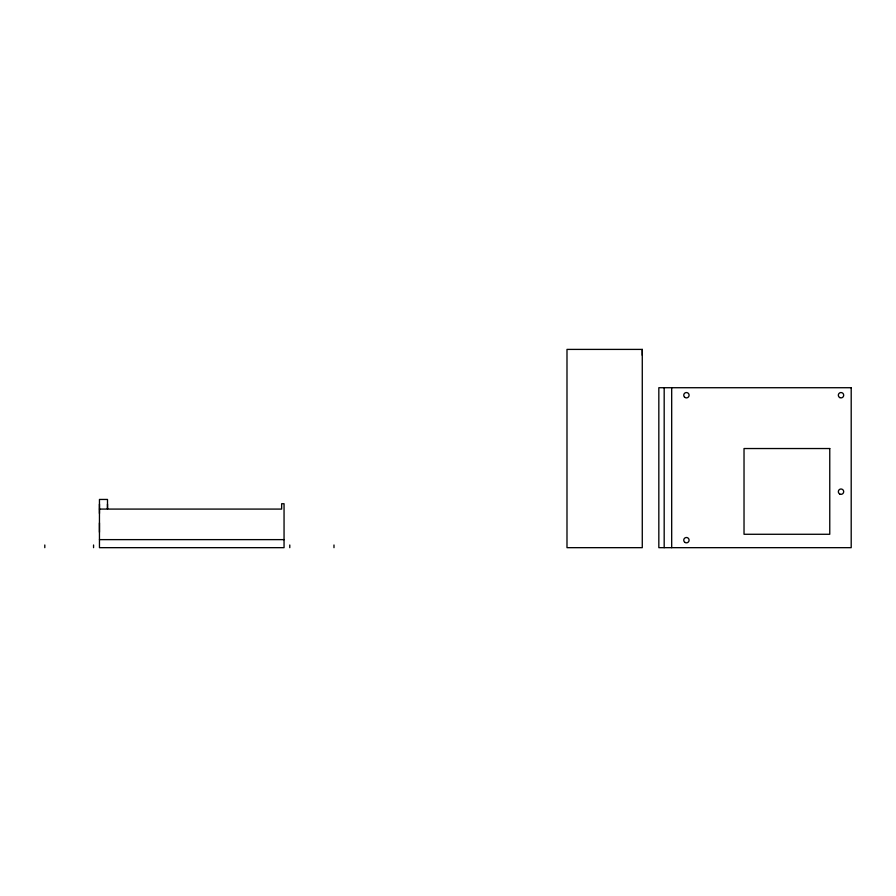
<?xml version="1.0" encoding="UTF-8"?>
<svg xmlns="http://www.w3.org/2000/svg" width="896" height="896" viewBox="0 0 896 896"><rect width="100%" height="100%" fill="white"/><g stroke="black" fill="none" stroke-linecap="round" stroke-linejoin="round"><path stroke-width="1.34" d="M107.498 508.816L107.498 504.157M642.275 355.298L642.275 349.406L566.989 349.406L566.989 547.669L642.275 547.669L642.275 349.406M99.456 509.085L281.646 509.085L281.646 503.731L284.054 503.731L284.054 547.669L99.456 547.669L99.456 499.442L107.498 499.442L107.498 508.939M99.456 539.627L284.054 539.627M99.456 504.157L99.456 513.475M99.456 522.917L99.456 532.235M671.686 387.722L671.686 547.669M664.182 387.722L664.182 547.669M333.984 544.992L333.984 547.669M289.778 544.992L289.778 547.669M93.565 544.992L93.565 547.669M44.8 544.992L44.8 547.669M851.2 387.722L658.829 387.722L658.829 547.669L851.2 547.669L851.2 387.722M829.763 448.538L744.027 448.538L744.027 534.274L829.763 534.274L829.763 448.538M685.082 542.483A2.677 2.677 0 0 0 689.102 540.165A2.677 2.677 0 0 0 685.082 537.846A2.677 2.677 0 0 0 685.082 542.483M684.533 397.118A2.677 2.677 0 0 0 689.013 395.909A2.677 2.677 0 0 0 685.731 392.627A2.677 2.677 0 0 0 684.533 397.118M839.675 493.987A2.677 2.677 0 0 0 843.696 491.669A2.677 2.677 0 0 0 839.675 489.35A2.677 2.677 0 0 0 839.675 493.987M839.675 397.544A2.677 2.677 0 0 0 843.696 395.214A2.677 2.677 0 0 0 839.675 392.896A2.677 2.677 0 0 0 839.675 397.544"/></g></svg>
